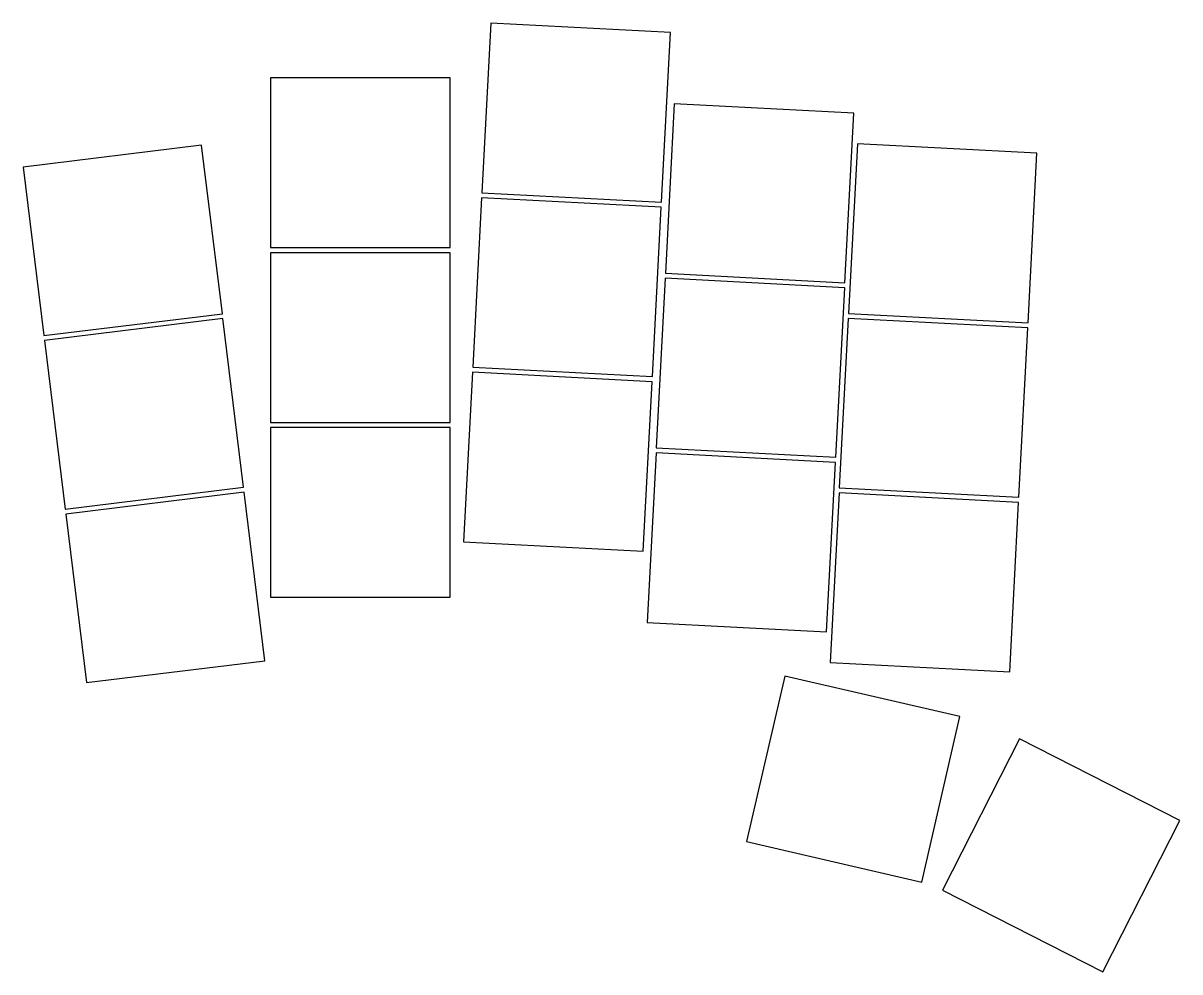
# Model space of a CAD drawing. Header units: millimetres. Extents: x 146 to 260, y -198 to -104.
import ezdxf

# ---------------------------------------------------------------- set-up
doc = ezdxf.new("R2010")
doc.units = ezdxf.units.MM

msp = doc.modelspace()

# ---------------------------------------------------------------- linework, layer by layer
for p, q in [((192.12, -104.32), (191.25, -121.05)), ((209.85, -105.25), (192.12, -104.32)), ((208.97, -121.98), (209.85, -105.25)), ((188.12, -109.72), (170.37, -109.72)), ((170.37, -109.72), (170.37, -126.47)), ((188.12, -126.47), (188.12, -109.72)), ((210.23, -112.28), (209.35, -129)), ((227.96, -113.21), (210.23, -112.28)), ((227.08, -129.93), (227.96, -113.21)), ((163.58, -116.36), (145.97, -118.53)), ((165.63, -132.99), (163.58, -116.36)), ((228.3, -116.23), (227.42, -132.96)), ((246.02, -117.16), (228.3, -116.23)), ((245.15, -133.88), (246.02, -117.16)), ((145.97, -118.53), (148.01, -135.15)), ((191.22, -121.55), (190.34, -138.27)), ((208.95, -122.47), (191.22, -121.55)), ((191.25, -121.05), (208.97, -121.98)), ((208.07, -139.2), (208.95, -122.47)), ((170.37, -126.47), (188.12, -126.47)), ((188.12, -126.97), (170.37, -126.97)), ((170.37, -126.97), (170.37, -143.72)), ((188.12, -143.72), (188.12, -126.97)), ((209.35, -129), (227.08, -129.93)), ((209.33, -129.5), (208.45, -146.23)), ((227.05, -130.43), (209.33, -129.5)), ((226.18, -147.16), (227.05, -130.43)), ((148.01, -135.15), (165.63, -132.99)), ((165.69, -133.48), (148.07, -135.65)), ((167.73, -150.11), (165.69, -133.48)), ((227.4, -133.46), (226.52, -150.18)), ((245.12, -134.38), (227.4, -133.46)), ((227.42, -132.96), (245.15, -133.88)), ((244.25, -151.11), (245.12, -134.38)), ((148.07, -135.65), (150.11, -152.27)), ((190.32, -138.77), (189.44, -155.5)), ((208.04, -139.7), (190.32, -138.77)), ((190.34, -138.27), (208.07, -139.2)), ((207.17, -156.43), (208.04, -139.7)), ((170.37, -143.72), (188.12, -143.72)), ((188.12, -144.22), (170.37, -144.22)), ((170.37, -144.22), (170.37, -160.97)), ((188.12, -160.97), (188.12, -144.22)), ((208.43, -146.73), (207.55, -163.46)), ((226.15, -147.66), (208.43, -146.73)), ((208.45, -146.23), (226.18, -147.16)), ((225.27, -164.39), (226.15, -147.66)), ((150.11, -152.27), (167.73, -150.11)), ((167.79, -150.61), (150.17, -152.77)), ((169.83, -167.23), (167.79, -150.61)), ((226.49, -150.68), (225.62, -167.41)), ((244.22, -151.61), (226.49, -150.68)), ((226.52, -150.18), (244.25, -151.11)), ((243.34, -168.34), (244.22, -151.61)), ((150.17, -152.77), (152.21, -169.39)), ((189.44, -155.5), (207.17, -156.43)), ((170.37, -160.97), (188.12, -160.97)), ((207.55, -163.46), (225.27, -164.39)), ((152.21, -169.39), (169.83, -167.23)), ((225.62, -167.41), (243.34, -168.34)), ((221.13, -168.76), (217.36, -185.08)), ((238.42, -172.75), (221.13, -168.76)), ((234.66, -189.08), (238.42, -172.75)), ((244.32, -174.95), (236.71, -189.88)), ((260.13, -183.01), (244.32, -174.95)), ((252.53, -197.93), (260.13, -183.01)), ((217.36, -185.08), (234.66, -189.08)), ((236.71, -189.88), (252.53, -197.93))]:
    msp.add_line(p, q)

doc.saveas('drawing.dxf')
